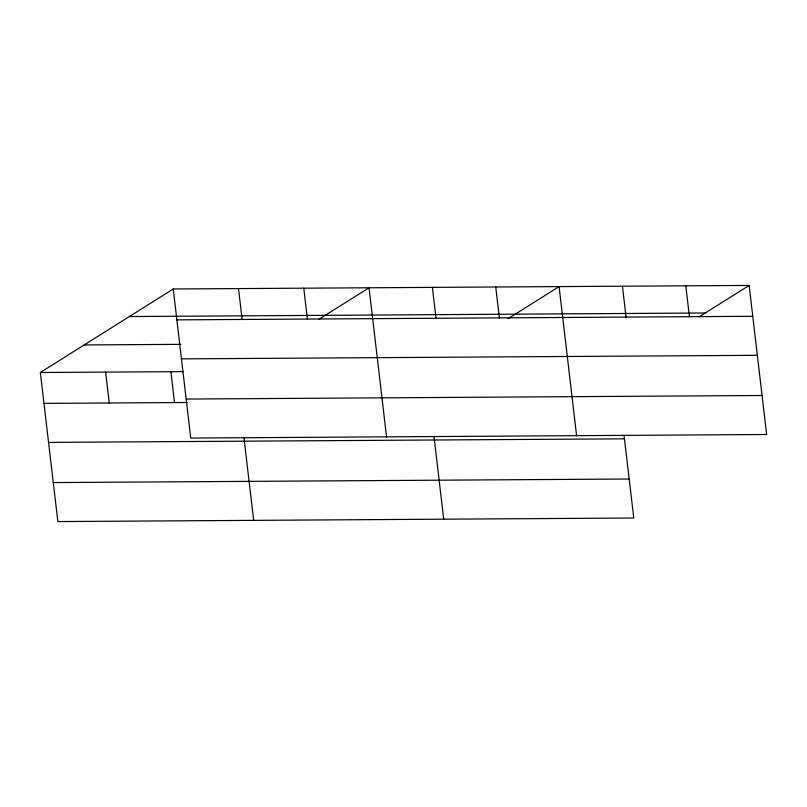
<?xml version="1.0" encoding="UTF-8"?>
<svg xmlns="http://www.w3.org/2000/svg" width="807" height="807" viewBox="0 0 807 807"><rect width="100%" height="100%" fill="white"/><g stroke="black" fill="none" stroke-linecap="round" stroke-linejoin="round"><path stroke-width="1.21" d="M624.033 435.175L633.767 518.013L57.862 521.574L40.35 372.501L173.233 288.987L749.138 285.426L766.65 434.499L190.745 438.06L173.233 288.987M319.027 319.209L369.041 287.776L386.553 436.849M508.047 318.684L559.09 286.606L576.601 435.669M699.124 316.858L749.138 285.426M129.382 316.546L705.288 312.985M176.864 319.865L752.77 316.304M84.2 344.942L180.849 344.347M181.444 358.873L757.349 355.312M40.35 372.501L183.441 371.623M186.165 399.051L762.07 395.491M43.982 403.389L187.063 402.501M48.561 442.387L624.467 438.826M53.282 482.576L629.178 479.015M685.789 285.819L689.42 316.697M622.439 286.213L626.071 317.09M495.74 286.989L499.372 317.877M432.391 287.383L436.022 318.271M433.984 436.345L443.719 519.194M303.775 288.18L307.406 319.058M238.509 288.583L242.13 319.461M243.936 437.525L253.67 520.364M170.892 371.694L174.514 402.582M105.616 372.098L109.248 402.986"/></g></svg>
